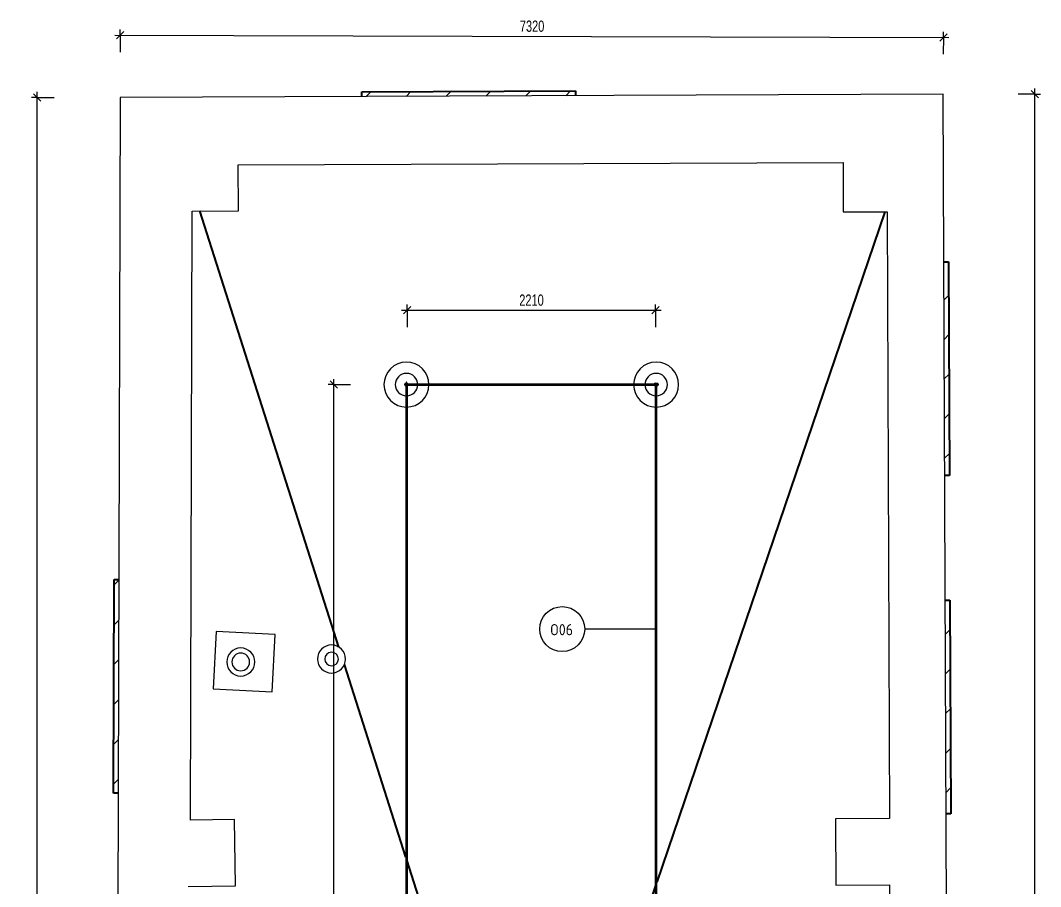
# Model space of a CAD drawing. Header units: millimetres. Extents: x 46521 to 262603, y -45352 to 20466.
# Drawn here: x 87114 to 96185, y -8004 to -298 of the extents above; entities that cross this region are included whole.
import ezdxf

# ---------------------------------------------------------------- set-up
doc = ezdxf.new("R2010")
doc.units = ezdxf.units.MM
for name, color, linetype, lineweight in [('A-ANNO-DIMS', 211, 'Continuous', 9), ('A-ANNO-DIMS-50', 211, 'Continuous', 9), ('A-FLOR-HRAL', 11, 'Continuous', 13), ('A-FLOR-HRAL-IDEN', 2, 'Continuous', 9), ('A-ROOF', 132, 'Continuous', 13), ('M-HVAC-CDFF', 50, 'Continuous', 13), ('Q-SPCQ', 91, 'Continuous', 13)]:
    doc.layers.add(name, color=color, linetype=linetype, lineweight=lineweight)
doc.styles.add('Arial_1', font='arial.ttf', dxfattribs={"width": 0.7, "height": 100})
doc.styles.add('ISOCPEUR', font='isocpeur.ttf', dxfattribs={"width": 0.9, "height": 100})
doc.dimstyles.new('Vnitřní_-_průhledné', dxfattribs={"dimscale": 304.8, "dimtxt": 102.02594, "dimasz": 0.213255, "dimexe": 0.164042, "dimexo": 0.0625, "dimgap": 0.032808, "dimtad": 1, "dimdec": 0, "dimrnd": 5, "dimzin": 0, "dimdsep": 46, "dimtxsty": 'Arial_1', "dimblk1": 'OBLIQUE', "dimblk2": 'OBLIQUE', "dimsah": 1, "dimcen": 0.09, "dimdle": 0.164042, "dimazin": 0, "dimtfac": 1, "dimtdec": 4, "dimtix": 1, "dimtmove": 0, "dimatfit": 3, "dimfxl": 0.492126, "dimfxlon": 1, "dimtvp": 1, "dimtolj": 1, "dimtzin": 0, "dimarcsym": 2})

# ---------------------------------------------------------------- blocks, each defined once
blk = doc.blocks.new('Zábradlí - Záchytný systém kotva-1301747-STŘECHA NÁVRH B')
at = {"layer": 'A-FLOR-HRAL', "flags": 128}
for points in [[(-17, -4), (-17.1, -4), (-17.3, -4), (-17.5, -4), (-17.6, -3.9), (-17.8, -3.9), (-17.9, -3.9), (-18.1, -3.8), (-18.2, -3.8), (-18.4, -3.7), (-18.5, -3.7), (-18.7, -3.6), (-18.8, -3.5), (-19, -3.5), (-19.1, -3.4), (-19.2, -3.3), (-19.4, -3.2), (-19.5, -3.1), (-19.6, -3), (-19.7, -2.9), (-19.8, -2.8), (-20, -2.7), (-20.1, -2.5), (-20.2, -2.4), (-20.3, -2.3), (-20.3, -2.2), (-20.4, -2), (-20.5, -1.9), (-20.6, -1.7), (-20.6, -1.6), (-20.7, -1.4), (-20.8, -1.3), (-20.8, -1.1), (-20.9, -1), (-20.9, -0.8), (-20.9, -0.7), (-20.9, -0.5), (-21, -0.4), (-21, -0.2), (-21, 0), (-21, 0.1), (-21, 0.3), (-21, 0.4), (-20.9, 0.6), (-20.9, 0.8), (-20.9, 0.9), (-20.8, 1.1), (-20.8, 1.2), (-20.7, 1.4), (-20.7, 1.5), (-20.6, 1.7), (-20.5, 1.8), (-20.5, 2), (-20.4, 2.1), (-20.3, 2.2), (-20.2, 2.4), (-20.1, 2.5), (-20, 2.6), (-19.9, 2.7), (-19.8, 2.8), (-19.7, 3), (-19.6, 3.1), (-19.4, 3.2), (-19.3, 3.3), (-19.2, 3.3), (-19, 3.4), (-18.9, 3.5), (-18.8, 3.6), (-18.6, 3.7), (-18.5, 3.7), (-18.3, 3.8), (-18.2, 3.8), (-18, 3.9), (-17.9, 3.9), (-17.7, 3.9), (-17.5, 4), (-17.4, 4), (-17.2, 4), (-17.1, 4), (-17, 4)], [(-17, 4), (-17, 4), (-16.9, 4), (-16.9, 4), (-16.8, 4), (-16.6, 4), (-16.5, 4), (-16.3, 4), (-16.1, 4), (-15.9, 4), (-15.6, 4), (-15.4, 4), (-15.1, 4), (-14.7, 4), (-14.4, 4), (-14, 4)], [(16.8, 4), (16.8, 4), (16.8, 4), (16.7, 4), (16.6, 4), (16.5, 4), (16.4, 4), (16.2, 4), (16, 4), (15.8, 4), (15.5, 4), (15.2, 4), (14.9, 4), (14.6, 4), (14.3, 4), (13.9, 4), (13.5, 4), (13.1, 4), (12.6, 4), (12.2, 4), (11.7, 4), (11.2, 4), (10.7, 4), (10.2, 4), (9.6, 4), (9.1, 4), (8.5, 4), (7.9, 4), (7.3, 4), (6.7, 4), (6.1, 4), (5.4, 4), (4.8, 4), (4.1, 4), (3.5, 4), (2.8, 4), (2.1, 4), (1.5, 4), (0.8, 4), (0.1, 4), (-0.6, 4), (-1.2, 4), (-1.9, 4), (-2.6, 4), (-3.2, 4), (-3.9, 4), (-4.6, 4), (-5.2, 4), (-5.9, 4), (-6.5, 4), (-7.1, 4), (-7.7, 4), (-8.3, 4), (-8.9, 4), (-9.5, 4), (-10, 4), (-10.6, 4), (-11.1, 4), (-11.6, 4), (-12.1, 4), (-12.5, 4), (-13, 4), (-13.4, 4), (-13.8, 4), (-14.2, 4), (-14.6, 4), (-14.9, 4), (-15.2, 4), (-15.5, 4), (-15.8, 4), (-16, 4), (-16.2, 4), (-16.4, 4), (-16.6, 4), (-16.7, 4), (-16.8, 4), (-16.9, 4), (-16.9, 4), (-17, 4), (-17, 4)], [(13.7, 4), (14.1, 4), (14.4, 4), (14.8, 4), (15.1, 4), (15.4, 4), (15.6, 4), (15.9, 4), (16.1, 4), (16.3, 4), (16.4, 4), (16.6, 4), (16.7, 4), (16.8, 4), (16.8, 4), (16.8, 4), (16.8, 4)], [(16.8, 4), (17, 4), (17.2, 4), (17.3, 4), (17.5, 4), (17.6, 3.9), (17.8, 3.9), (17.9, 3.9), (18.1, 3.8), (18.2, 3.8), (18.4, 3.7), (18.5, 3.6), (18.7, 3.6), (18.8, 3.5), (19, 3.4), (19.1, 3.3), (19.2, 3.2), (19.4, 3.1), (19.5, 3), (19.6, 2.9), (19.7, 2.8), (19.8, 2.7), (19.9, 2.6), (20, 2.4), (20.1, 2.3), (20.2, 2.2), (20.3, 2), (20.4, 1.9), (20.4, 1.7), (20.5, 1.6), (20.6, 1.5), (20.6, 1.3), (20.7, 1.2), (20.7, 1), (20.8, 0.8), (20.8, 0.7), (20.8, 0.5), (20.8, 0.4), (20.8, 0.2), (20.8, 0), (20.8, -0.1), (20.8, -0.3), (20.8, -0.4), (20.8, -0.6), (20.8, -0.7), (20.7, -0.9), (20.7, -1.1), (20.7, -1.2), (20.6, -1.4), (20.5, -1.5), (20.5, -1.7), (20.4, -1.8), (20.3, -1.9), (20.3, -2.1), (20.2, -2.2), (20.1, -2.3), (20, -2.5), (19.9, -2.6), (19.8, -2.7), (19.7, -2.8), (19.5, -2.9), (19.4, -3), (19.3, -3.1), (19.2, -3.2), (19, -3.3), (18.9, -3.4), (18.8, -3.5), (18.6, -3.6), (18.5, -3.6), (18.3, -3.7), (18.2, -3.8), (18, -3.8), (17.9, -3.9), (17.7, -3.9), (17.6, -3.9), (17.4, -4), (17.2, -4), (17.1, -4), (16.9, -4), (16.8, -4)], [(-13.8, -4), (-14.2, -4), (-14.6, -4), (-14.9, -4), (-15.2, -4), (-15.5, -4), (-15.8, -4), (-16, -4), (-16.2, -4), (-16.4, -4), (-16.6, -4), (-16.7, -4), (-16.8, -4), (-16.9, -4), (-16.9, -4), (-17, -4), (-17, -4)], [(-17, -4), (-17, -4), (-16.9, -4), (-16.9, -4), (-16.8, -4), (-16.6, -4), (-16.5, -4), (-16.3, -4), (-16.1, -4), (-15.9, -4), (-15.6, -4), (-15.4, -4), (-15.1, -4), (-14.7, -4), (-14.4, -4), (-14, -4), (-13.6, -4), (-13.2, -4), (-12.8, -4), (-12.3, -4), (-11.8, -4), (-11.4, -4), (-10.8, -4), (-10.3, -4), (-9.8, -4), (-9.2, -4), (-8.6, -4), (-8, -4), (-7.4, -4), (-6.8, -4), (-6.2, -4), (-5.6, -4), (-4.9, -4), (-4.3, -4), (-3.6, -4), (-2.9, -4), (-2.3, -4), (-1.6, -4), (-0.9, -4), (-0.3, -4), (0.4, -4), (1.1, -4), (1.8, -4), (2.4, -4), (3.1, -4), (3.8, -4), (4.4, -4), (5.1, -4), (5.7, -4), (6.3, -4), (7, -4), (7.6, -4), (8.2, -4), (8.8, -4), (9.3, -4), (9.9, -4), (10.4, -4), (10.9, -4), (11.4, -4), (11.9, -4), (12.4, -4), (12.8, -4), (13.3, -4), (13.7, -4), (14.1, -4), (14.4, -4), (14.8, -4), (15.1, -4), (15.4, -4), (15.6, -4), (15.9, -4), (16.1, -4), (16.3, -4), (16.4, -4), (16.6, -4), (16.7, -4), (16.8, -4), (16.8, -4), (16.8, -4), (16.8, -4)], [(16.8, -4), (16.8, -4), (16.8, -4), (16.7, -4), (16.6, -4), (16.5, -4), (16.4, -4), (16.2, -4), (16, -4), (15.8, -4), (15.5, -4), (15.2, -4), (14.9, -4), (14.6, -4), (14.3, -4), (13.9, -4)]]:
    blk.add_lwpolyline(points, dxfattribs=at)
at = {"layer": 'A-FLOR-HRAL'}
for radius in [200, 100]:
    blk.add_circle((0, 0), radius, dxfattribs=at)
for radius, start, end in [(15, 109.63434, 160.36566), (12, 114.81717, 155.18283), (10, 120, 150), (15, 15.51549, 70.36566), (12, 19.66861, 65.18283), (10, 23.82173, 60), (15, 199.63434, 344.53934), (12, 204.81717, 340.39993), (10, 210, 336.26052)]:
    blk.add_arc((0, 0), radius, start, end, dxfattribs=at)
blk = doc.blocks.new('Zábradlí - Záchytný systém kotva-V28-STŘECHA NÁVRH B')
at = {"layer": 'A-FLOR-HRAL', "flags": 128}
for points in [[(-17, -4), (-17.1, -4), (-17.3, -4), (-17.5, -4), (-17.6, -3.9), (-17.8, -3.9), (-17.9, -3.9), (-18.1, -3.8), (-18.2, -3.8), (-18.4, -3.7), (-18.5, -3.7), (-18.7, -3.6), (-18.8, -3.5), (-19, -3.5), (-19.1, -3.4), (-19.2, -3.3), (-19.4, -3.2), (-19.5, -3.1), (-19.6, -3), (-19.7, -2.9), (-19.8, -2.8), (-20, -2.7), (-20.1, -2.5), (-20.2, -2.4), (-20.3, -2.3), (-20.3, -2.2), (-20.4, -2), (-20.5, -1.9), (-20.6, -1.7), (-20.6, -1.6), (-20.7, -1.4), (-20.8, -1.3), (-20.8, -1.1), (-20.9, -1), (-20.9, -0.8), (-20.9, -0.7), (-20.9, -0.5), (-21, -0.4), (-21, -0.2), (-21, 0), (-21, 0.1), (-21, 0.3), (-21, 0.4), (-20.9, 0.6), (-20.9, 0.8), (-20.9, 0.9), (-20.8, 1.1), (-20.8, 1.2), (-20.7, 1.4), (-20.7, 1.5), (-20.6, 1.7), (-20.5, 1.8), (-20.5, 2), (-20.4, 2.1), (-20.3, 2.2), (-20.2, 2.4), (-20.1, 2.5), (-20, 2.6), (-19.9, 2.7), (-19.8, 2.8), (-19.7, 3), (-19.6, 3.1), (-19.4, 3.2), (-19.3, 3.3), (-19.2, 3.3), (-19, 3.4), (-18.9, 3.5), (-18.8, 3.6), (-18.6, 3.7), (-18.5, 3.7), (-18.3, 3.8), (-18.2, 3.8), (-18, 3.9), (-17.9, 3.9), (-17.7, 3.9), (-17.5, 4), (-17.4, 4), (-17.2, 4), (-17.1, 4), (-17, 4)], [(-17, 4), (-17, 4), (-16.9, 4), (-16.9, 4), (-16.8, 4), (-16.6, 4), (-16.5, 4), (-16.3, 4), (-16.1, 4), (-15.9, 4), (-15.6, 4), (-15.4, 4), (-15.1, 4), (-14.7, 4), (-14.4, 4), (-14, 4)], [(16.8, 4), (16.8, 4), (16.8, 4), (16.7, 4), (16.6, 4), (16.5, 4), (16.4, 4), (16.2, 4), (16, 4), (15.8, 4), (15.5, 4), (15.2, 4), (14.9, 4), (14.6, 4), (14.3, 4), (13.9, 4), (13.5, 4), (13.1, 4), (12.6, 4), (12.2, 4), (11.7, 4), (11.2, 4), (10.7, 4), (10.2, 4), (9.6, 4), (9.1, 4), (8.5, 4), (7.9, 4), (7.3, 4), (6.7, 4), (6.1, 4), (5.4, 4), (4.8, 4), (4.1, 4), (3.5, 4), (2.8, 4), (2.1, 4), (1.5, 4), (0.8, 4), (0.1, 4), (-0.6, 4), (-1.2, 4), (-1.9, 4), (-2.6, 4), (-3.2, 4), (-3.9, 4), (-4.6, 4), (-5.2, 4), (-5.9, 4), (-6.5, 4), (-7.1, 4), (-7.7, 4), (-8.3, 4), (-8.9, 4), (-9.5, 4), (-10, 4), (-10.6, 4), (-11.1, 4), (-11.6, 4), (-12.1, 4), (-12.5, 4), (-13, 4), (-13.4, 4), (-13.8, 4), (-14.2, 4), (-14.6, 4), (-14.9, 4), (-15.2, 4), (-15.5, 4), (-15.8, 4), (-16, 4), (-16.2, 4), (-16.4, 4), (-16.6, 4), (-16.7, 4), (-16.8, 4), (-16.9, 4), (-16.9, 4), (-17, 4), (-17, 4)], [(13.7, 4), (14.1, 4), (14.4, 4), (14.8, 4), (15.1, 4), (15.4, 4), (15.6, 4), (15.9, 4), (16.1, 4), (16.3, 4), (16.4, 4), (16.6, 4), (16.7, 4), (16.8, 4), (16.8, 4), (16.8, 4), (16.8, 4)], [(16.8, 4), (17, 4), (17.2, 4), (17.3, 4), (17.5, 4), (17.6, 3.9), (17.8, 3.9), (17.9, 3.9), (18.1, 3.8), (18.2, 3.8), (18.4, 3.7), (18.5, 3.6), (18.7, 3.6), (18.8, 3.5), (19, 3.4), (19.1, 3.3), (19.2, 3.2), (19.4, 3.1), (19.5, 3), (19.6, 2.9), (19.7, 2.8), (19.8, 2.7), (19.9, 2.6), (20, 2.4), (20.1, 2.3), (20.2, 2.2), (20.3, 2), (20.4, 1.9), (20.4, 1.7), (20.5, 1.6), (20.6, 1.5), (20.6, 1.3), (20.7, 1.2), (20.7, 1), (20.8, 0.8), (20.8, 0.7), (20.8, 0.5), (20.8, 0.4), (20.8, 0.2), (20.8, 0), (20.8, -0.1), (20.8, -0.3), (20.8, -0.4), (20.8, -0.6), (20.8, -0.7), (20.7, -0.9), (20.7, -1.1), (20.7, -1.2), (20.6, -1.4), (20.5, -1.5), (20.5, -1.7), (20.4, -1.8), (20.3, -1.9), (20.3, -2.1), (20.2, -2.2), (20.1, -2.3), (20, -2.5), (19.9, -2.6), (19.8, -2.7), (19.7, -2.8), (19.5, -2.9), (19.4, -3), (19.3, -3.1), (19.2, -3.2), (19, -3.3), (18.9, -3.4), (18.8, -3.5), (18.6, -3.6), (18.5, -3.6), (18.3, -3.7), (18.2, -3.8), (18, -3.8), (17.9, -3.9), (17.7, -3.9), (17.6, -3.9), (17.4, -4), (17.2, -4), (17.1, -4), (16.9, -4), (16.8, -4)], [(-13.8, -4), (-14.2, -4), (-14.6, -4), (-14.9, -4), (-15.2, -4), (-15.5, -4), (-15.8, -4), (-16, -4), (-16.2, -4), (-16.4, -4), (-16.6, -4), (-16.7, -4), (-16.8, -4), (-16.9, -4), (-16.9, -4), (-17, -4), (-17, -4)], [(-17, -4), (-17, -4), (-16.9, -4), (-16.9, -4), (-16.8, -4), (-16.6, -4), (-16.5, -4), (-16.3, -4), (-16.1, -4), (-15.9, -4), (-15.6, -4), (-15.4, -4), (-15.1, -4), (-14.7, -4), (-14.4, -4), (-14, -4), (-13.6, -4), (-13.2, -4), (-12.8, -4), (-12.3, -4), (-11.8, -4), (-11.4, -4), (-10.8, -4), (-10.3, -4), (-9.8, -4), (-9.2, -4), (-8.6, -4), (-8, -4), (-7.4, -4), (-6.8, -4), (-6.2, -4), (-5.6, -4), (-4.9, -4), (-4.3, -4), (-3.6, -4), (-2.9, -4), (-2.3, -4), (-1.6, -4), (-0.9, -4), (-0.3, -4), (0.4, -4), (1.1, -4), (1.8, -4), (2.4, -4), (3.1, -4), (3.8, -4), (4.4, -4), (5.1, -4), (5.7, -4), (6.3, -4), (7, -4), (7.6, -4), (8.2, -4), (8.8, -4), (9.3, -4), (9.9, -4), (10.4, -4), (10.9, -4), (11.4, -4), (11.9, -4), (12.4, -4), (12.8, -4), (13.3, -4), (13.7, -4), (14.1, -4), (14.4, -4), (14.8, -4), (15.1, -4), (15.4, -4), (15.6, -4), (15.9, -4), (16.1, -4), (16.3, -4), (16.4, -4), (16.6, -4), (16.7, -4), (16.8, -4), (16.8, -4), (16.8, -4), (16.8, -4)], [(16.8, -4), (16.8, -4), (16.8, -4), (16.7, -4), (16.6, -4), (16.5, -4), (16.4, -4), (16.2, -4), (16, -4), (15.8, -4), (15.5, -4), (15.2, -4), (14.9, -4), (14.6, -4), (14.3, -4), (13.9, -4)]]:
    blk.add_lwpolyline(points, dxfattribs=at)
at = {"layer": 'A-FLOR-HRAL'}
for radius in [200, 100]:
    blk.add_circle((0, 0), radius, dxfattribs=at)
for radius, start, end in [(15, 109.63434, 159.74744), (12, 114.81717, 154.41005), (10, 120, 150), (15, 15.51549, 70.36566), (12, 19.66861, 65.18283), (10, 23.82173, 60), (15, 199.63434, 344.53934), (12, 204.81717, 340.39993), (10, 210, 336.26052)]:
    blk.add_arc((0, 0), radius, start, end, dxfattribs=at)
blk = doc.blocks.new('Zábradlí - Zábradlí-1237025-STŘECHA NÁVRH B')
at = {"extrusion": (0, 0, -1), "zscale": -1}
for name, p, rotation in [('Zábradlí - Záchytný systém kotva-V28-STŘECHA NÁVRH B', (-90546.6, -3538.3), 90), ('Zábradlí - Záchytný systém kotva-1301747-STŘECHA NÁVRH B', (-92766.6, -3538.3), 180)]:
    blk.add_blockref(name, p, dxfattribs=dict(at, rotation=rotation))
blk = doc.blocks.new('Typ horního madla - Horní madlo_Vnitřní_-1237027-STŘECHA NÁVRH B')
at = {"layer": 'A-FLOR-HRAL'}
for p, q in [((90542.6, -3533.3), (90541.6, -3533.3)), ((90541.6, -3533.3), (90541.6, -9664.3)), ((92771.6, -3533.3), (90550.6, -3533.3)), ((92771.6, -3534.4), (92771.6, -3533.3)), ((90551.6, -3543.3), (92761.6, -3543.3)), ((90551.6, -9664.3), (90551.6, -3543.3)), ((92761.6, -3543.3), (92761.6, -9664.4)), ((92771.6, -9664.4), (92771.6, -3542.4))]:
    blk.add_line(p, q, dxfattribs=at)
for points, knots in [([(90541.6, -3533.3), (90541.6, -3533.3), (90541.7, -3533.4), (90541.9, -3533.7), (90542.1, -3533.9), (90542.2, -3534)], [0, 0, 0, 0, 0.0833333, 0.125, 0.1666667, 0.1666667, 0.1666667, 0.1666667]), ([(92771.6, -3533.3), (92771.6, -3533.3), (92771.5, -3533.4), (92771.2, -3533.7), (92771, -3533.9), (92770.9, -3534)], [0, 0, 0, 0, 0.0833333, 0.125, 0.1666667, 0.1666667, 0.1666667, 0.1666667]), ([(90550.9, -3542.7), (90551, -3542.8), (90551.2, -3543), (90551.5, -3543.3), (90551.6, -3543.3), (90551.6, -3543.3)], [0.8333333, 0.8333333, 0.8333333, 0.8333333, 0.875, 0.9166667, 1, 1, 1, 1]), ([(92762.2, -3542.7), (92762.1, -3542.8), (92761.9, -3543), (92761.7, -3543.3), (92761.6, -3543.3), (92761.6, -3543.3)], [0.8333333, 0.8333333, 0.8333333, 0.8333333, 0.875, 0.9166667, 1, 1, 1, 1])]:
    blk.add_open_spline(points, degree=3, knots=knots, dxfattribs=at)
blk = doc.blocks.new('Typ horního madla - Horní madlo_Vnitřní_-V30-STŘECHA NÁVRH B')
at = {"layer": 'A-FLOR-HRAL'}
for p, q in [((90541.6, -3533.3), (90541.6, -9664.3)), ((90542.6, -3533.3), (90541.6, -3533.3)), ((92771.6, -3533.3), (90550.6, -3533.3)), ((92771.6, -3534.4), (92771.6, -3533.3)), ((90551.6, -3543.3), (90551.6, -9664.3)), ((92761.6, -3543.3), (90551.6, -3543.3)), ((92761.6, -9664.4), (92761.6, -3543.3)), ((92771.6, -9664.4), (92771.6, -3542.4))]:
    blk.add_line(p, q, dxfattribs=at)
blk = doc.blocks.new('parapet_ext - parapet_ext-V38-STŘECHA NÁVRH B')
at = {"layer": 'Q-SPCQ'}
h = blk.add_hatch(dxfattribs=at)
h.set_pattern_fill('FP_23', color=11, style=0, pattern_type=2)
h.set_pattern_definition([(315.152, (5989.77, 88261.3), (176.3071, 177.24504), [])])
h.paths.add_polyline_path([(-950, 258), (950, 258), (950, 300), (-950, 300), (-950, 284.1)])
at = {"layer": 'Q-SPCQ', "color": 241, "lineweight": 25}
for p, q in [((-950, 258), (-950, 300)), ((-950, 300), (950, 300)), ((950, 300), (950, 258))]:
    blk.add_line(p, q, dxfattribs=at)
blk = doc.blocks.new('parapet_ext - parapet_ext-V56-STŘECHA NÁVRH B')
at = {"layer": 'Q-SPCQ'}
h = blk.add_hatch(dxfattribs=at)
h.set_pattern_fill('FP_25', color=11, style=0, pattern_type=2)
h.set_pattern_definition([(134.774, (-3771.54, -95056.13), (-177.4726, -176.07804), [])])
h.paths.add_polyline_path([(950, 258), (950, 300), (-950, 300), (-950, 258), (696.4, 258)])
at = {"layer": 'Q-SPCQ', "color": 241, "lineweight": 25}
for p, q in [((-950, 258), (-950, 300)), ((-950, 300), (950, 300)), ((950, 300), (950, 258))]:
    blk.add_line(p, q, dxfattribs=at)
blk = doc.blocks.new('parapet_ext - parapet_ext-1802117-STŘECHA NÁVRH B')
at = {"layer": 'Q-SPCQ'}
h = blk.add_hatch(dxfattribs=at)
h.set_pattern_fill('FP_26', color=11, style=0, pattern_type=2)
h.set_pattern_definition([(314.774, (6781.54, 95056.13), (177.4726, 176.07804), [])])
h.paths.add_polyline_path([(-950, -258), (-950, -300), (950, -300), (950, -258), (-317.2, -258)])
at = {"layer": 'Q-SPCQ', "color": 241, "lineweight": 25}
for p, q in [((-950, -300), (-950, -258)), ((950, -258), (950, -300)), ((950, -300), (-950, -300))]:
    blk.add_line(p, q, dxfattribs=at)
blk = doc.blocks.new('parapet_ext - parapet_ext-V59-STŘECHA NÁVRH B')
at = {"layer": 'Q-SPCQ'}
h = blk.add_hatch(dxfattribs=at)
h.set_pattern_fill('FP_29', color=11, style=0, pattern_type=2)
h.set_pattern_definition([(44.78, (-91096.5, 1578.92), (-176.0966, 177.45416), [])])
h.paths.add_polyline_path([(-950, 258), (950, 258), (950, 300), (-950, 300), (-950, 277.8)])
at = {"layer": 'Q-SPCQ', "color": 241, "lineweight": 25}
for p, q in [((-950, 258), (-950, 300)), ((-950, 300), (950, 300)), ((950, 300), (950, 258))]:
    blk.add_line(p, q, dxfattribs=at)
blk = doc.blocks.new('Komín6 - Komín6-1996301-STŘECHA NÁVRH B')
at = {"layer": 'M-HVAC-CDFF'}
for radius, start, end in [(125, 0, 180), (125, 180, 0), (78.8, 0, 180), (78.8, 180, 0)]:
    blk.add_arc((0, 0), radius, start, end, dxfattribs=at)
blk = doc.blocks.new('Komín7 - Komín7-2004982-STŘECHA NÁVRH B')
at = {"layer": 'M-HVAC-CDFF'}
for radius, start, end in [(125, 0, 180), (125, 180, 0), (60.7, 0, 180), (60.7, 180, 0)]:
    blk.add_arc((0, 0), radius, start, end, dxfattribs=at)
blk = doc.blocks.new('DIMBLOCK19-STŘECHA NÁVRH B')
at = {"layer": 'A-ANNO-DIMS-50'}
for p, q in [((90501.6, -2876), (92811.6, -2876)), ((90551.6, -2876), (90551.6, -2826)), ((90551.6, -2876), (90551.6, -3026)), ((92761.6, -2876), (92761.6, -2826)), ((92761.6, -2876), (92761.6, -3026))]:
    blk.add_line(p, q, dxfattribs=at)
at = {"layer": 'A-ANNO-DIMS-50', "lineweight": 18}
for p, q in [((90551.6, -2876), (90519.1, -2908.5)), ((90551.6, -2876), (90584.1, -2843.5)), ((92761.6, -2876), (92729.1, -2908.5)), ((92761.6, -2876), (92794.1, -2843.5))]:
    blk.add_line(p, q, dxfattribs=at)
at = {"layer": 'A-ANNO-DIMS-50', "color": 0, "insert": (91549.8, -2736.2), "char_height": 100, "width": 256.164, "attachment_point": 1, "line_spacing_factor": 0.941778, "style": 'Arial_1'}
blk.add_mtext('2210', dxfattribs=at)
blk = doc.blocks.new('_Oblique')
at = {"color": 0, "linetype": 'ByBlock', "lineweight": -2}
blk.add_line((-0.5, -0.5), (0.5, 0.5), dxfattribs=at)
blk = doc.blocks.new('DIMBLOCK20-STŘECHA NÁVRH B')
at = {"layer": 'A-ANNO-DIMS-50', "lineweight": 18}
for p, q in [((89899.7, -3538.3), (89867.2, -3505.8)), ((89899.7, -3538.3), (89932.2, -3570.8)), ((89899.7, -15785.8), (89867.2, -15753.3)), ((89899.7, -15785.8), (89932.2, -15818.3))]:
    blk.add_line(p, q, dxfattribs=at)
at = {"layer": 'A-ANNO-DIMS-50'}
for p, q in [((89899.7, -15835.8), (89899.7, -3488.3)), ((89899.7, -3538.3), (89849.7, -3538.3)), ((89899.7, -3538.3), (90049.7, -3538.3)), ((89899.7, -15785.8), (89849.7, -15785.8)), ((89899.7, -15785.8), (90049.7, -15785.8))]:
    blk.add_line(p, q, dxfattribs=at)
at = {"layer": 'A-ANNO-DIMS-50', "color": 0, "insert": (89759.9, -9795.5), "char_height": 100, "width": 320.204, "attachment_point": 1, "rotation": 90, "line_spacing_factor": 0.941778, "style": 'Arial_1'}
blk.add_mtext('12250', dxfattribs=at)
blk = doc.blocks.new('Popis parapetu1 - Záchytný systém-1408882-STŘECHA NÁVRH B')
at = {"layer": 'A-FLOR-HRAL-IDEN'}
blk.add_circle((0, 0), 4, dxfattribs=at)
blk = doc.blocks.new('DIMBLOCK28-STŘECHA NÁVRH B')
at = {"layer": 'A-ANNO-DIMS-50'}
for p, q in [((96134.6, -17080.3), (96134.6, -904.9)), ((96134.6, -954.9), (95984.6, -954.9)), ((96134.6, -954.9), (96184.6, -954.9)), ((96134.6, -17030.3), (95984.6, -17030.3)), ((96134.6, -17030.3), (96184.6, -17030.3))]:
    blk.add_line(p, q, dxfattribs=at)
at = {"layer": 'A-ANNO-DIMS-50', "lineweight": 18}
for p, q in [((96134.6, -954.9), (96102.1, -922.4)), ((96134.6, -954.9), (96167.1, -987.4)), ((96134.6, -17030.3), (96102.1, -16997.8)), ((96134.6, -17030.3), (96167.1, -17062.8))]:
    blk.add_line(p, q, dxfattribs=at)
at = {"layer": 'A-ANNO-DIMS-50', "color": 0, "insert": (95994.8, -9126.1), "char_height": 100, "width": 320.204, "attachment_point": 1, "rotation": 90, "line_spacing_factor": 0.941778, "style": 'Arial_1'}
blk.add_mtext('16075', dxfattribs=at)
blk = doc.blocks.new('DIMBLOCK29-STŘECHA NÁVRH B')
at = {"layer": 'A-ANNO-DIMS-50'}
for p, q in [((87264.3, -983), (87214.3, -983)), ((87264.3, -17080.3), (87264.3, -933)), ((87264.3, -983), (87414.3, -983)), ((87264.3, -17030.3), (87114.3, -17030.3)), ((87264.3, -17030.3), (87314.3, -17030.3))]:
    blk.add_line(p, q, dxfattribs=at)
at = {"layer": 'A-ANNO-DIMS-50', "lineweight": 18}
for p, q in [((87264.3, -983), (87231.8, -950.5)), ((87264.3, -983), (87296.8, -1015.5)), ((87264.3, -17030.3), (87231.8, -16997.8)), ((87264.3, -17030.3), (87296.8, -17062.8))]:
    blk.add_line(p, q, dxfattribs=at)
at = {"layer": 'A-ANNO-DIMS-50', "color": 0, "insert": (87124.5, -9140.1), "char_height": 100, "width": 320.204, "attachment_point": 1, "rotation": 90, "line_spacing_factor": 0.941778, "style": 'Arial_1'}
blk.add_mtext('16045', dxfattribs=at)
blk = doc.blocks.new('DIMBLOCK30-STŘECHA NÁVRH B')
at = {"layer": 'A-ANNO-DIMS-50'}
for p, q in [((87952.5, -429.1), (95370, -448.8)), ((88002.5, -429.2), (88002.1, -579.2)), ((88002.5, -429.2), (88002.6, -379.2)), ((95320, -448.7), (95319.6, -598.7)), ((95320, -448.7), (95320.1, -398.7))]:
    blk.add_line(p, q, dxfattribs=at)
at = {"layer": 'A-ANNO-DIMS-50', "lineweight": 18}
for p, q in [((88002.5, -429.2), (87969.9, -461.7)), ((88002.5, -429.2), (88035.1, -396.8)), ((95320, -448.7), (95287.4, -481.1)), ((95320, -448.7), (95352.6, -416.3))]:
    blk.add_line(p, q, dxfattribs=at)
at = {"layer": 'A-ANNO-DIMS-50', "color": 0, "insert": (91554.9, -298.8), "char_height": 100, "width": 256.164, "attachment_point": 1, "rotation": 359.84786, "line_spacing_factor": 0.941778, "style": 'Arial_1'}
blk.add_mtext('7320', dxfattribs=at)

msp = doc.modelspace()

# ---------------------------------------------------------------- linework, layer by layer
at = {"layer": 'A-FLOR-HRAL-IDEN'}
msp.add_line((92766.6, -5712.7), (92131.6, -5712.7), dxfattribs=at)
at = {"layer": 'A-ROOF', "color": 11}
for p, q in [((88001, -983), (87958.5, -16988.4)), ((95318.6, -954.9), (88001, -983)), ((95381.8, -16988.4), (95318.6, -954.9)), ((89050.4, -1582), (94428, -1561.4)), ((89051.9, -1992), (89050.4, -1582)), ((94428, -1561.4), (94429.7, -2001.4)), ((88626.9, -7414), (88641.3, -1993.6)), ((88641.3, -1993.6), (89051.9, -1992)), ((94429.7, -2001.4), (94819.7, -1999.9)), ((94819.7, -1999.9), (94841, -7398.7)), ((89016.9, -7407.2), (88626.9, -7414)), ((89027.2, -7997.1), (89016.9, -7407.2)), ((94841, -7398.7), (94361, -7400.6)), ((94361, -7400.6), (94363.4, -7990.7)), ((88605.4, -8004.4), (89027.2, -7997.1)), ((94363.4, -7990.7), (94841.7, -7988.7)), ((94841.7, -7988.7), (94852.8, -10398.7))]:
    msp.add_line(p, q, dxfattribs=at)
at = {"layer": 'A-ROOF', "color": 31, "lineweight": 25}
for p, q in [((89945.6, -5874), (88708.5, -1993.3)), ((94800.9, -1999.9), (92771.6, -7964)), ((90541.6, -7743.4), (89994.6, -6027.5)), ((91656.6, -11240.8), (90551.6, -7774.7)), ((92761.6, -7993.4), (91656.6, -11240.8))]:
    msp.add_line(p, q, dxfattribs=at)
at = {"layer": 'A-ROOF'}
for p, q in [((88853.9, -5735), (88827.2, -6244.5)), ((89379.2, -5762.6), (88853.9, -5735)), ((89352.5, -6272), (89379.2, -5762.6)), ((88827.2, -6244.5), (89352.5, -6272))]:
    msp.add_line(p, q, dxfattribs=at)

# ---------------------------------------------------------------- block references
at = {"layer": 'A-FLOR-HRAL'}
for name in ['Zábradlí - Zábradlí-1237025-STŘECHA NÁVRH B', 'Typ horního madla - Horní madlo_Vnitřní_-1237027-STŘECHA NÁVRH B', 'Typ horního madla - Horní madlo_Vnitřní_-V30-STŘECHA NÁVRH B']:
    msp.add_blockref(name, (0, 0), dxfattribs=at)
at = {"layer": 'A-FLOR-HRAL-IDEN', "xscale": 49.99999999999998, "yscale": 49.99999999999998, "zscale": 49.99999999999998}
msp.add_blockref('Popis parapetu1 - Záchytný systém-1408882-STŘECHA NÁVRH B', (91931.6, -5712.7), dxfattribs=at)
at = {"layer": 'M-HVAC-CDFF'}
for name, p in [('Komín6 - Komín6-1996301-STŘECHA NÁVRH B', (89073.6, -6005.9)), ('Komín7 - Komín7-2004982-STŘECHA NÁVRH B', (89880.4, -5979.4))]:
    msp.add_blockref(name, p, dxfattribs=at)
at = {"layer": 'Q-SPCQ', "color": 241, "lineweight": 25}
for name, p, rotation in [('parapet_ext - parapet_ext-V59-STŘECHA NÁVRH B', (91101.9, -1229.1), 0.21999999999853), ('parapet_ext - parapet_ext-V56-STŘECHA NÁVRH B', (95070.3, -3396.9), 270.2258193046581), ('parapet_ext - parapet_ext-V38-STŘECHA NÁVRH B', (88245.1, -6224.1), 89.84786431105702), ('parapet_ext - parapet_ext-1802117-STŘECHA NÁVRH B', (95082.1, -6406.8), 90.22581930465813)]:
    msp.add_blockref(name, p, dxfattribs=dict(at, rotation=rotation))

# ---------------------------------------------------------------- dimensions: what is measured, and where the dimension line sits
at = {"layer": 'A-ANNO-DIMS'}
for base, p1, p2, angle, override, picture, middle in [((95320, -448.7), (88002.1, -579.2), (95319.6, -598.7), 359.84786, {"dimpost": '<>', "dimfxl": 7317.528903}, 'DIMBLOCK30-STŘECHA NÁVRH B', (91661.4, -377.9)), ((96134.6, -954.9), (95984.6, -17030.3), (95984.6, -954.9), 90, {"dimpost": '<>', "dimfxl": 16075.41314}, 'DIMBLOCK28-STŘECHA NÁVRH B', (96073.6, -8992.6)), ((87264.3, -983), (87114.3, -17030.3), (87414.3, -983), 90, {"dimpost": '<>', "dimfxl": 16050.119285}, 'DIMBLOCK29-STŘECHA NÁVRH B', (87203.2, -9006.7)), ((89899.7478145, -3538.3434043), (90049.7478145, -15785.8434043), (90049.7478145, -3538.3434043), 90, {"dimpost": '<>', "dimfxl": 12247.5}, 'DIMBLOCK20-STŘECHA NÁVRH B', (89838.6905155, -9662.0934043))]:
    dim = msp.add_linear_dim(base=base, p1=p1, p2=p2, angle=angle, dimstyle='Vnitřní_-_průhledné', override=override, dxfattribs=at)
    dim.commit()
    dim.dimension.update_dxf_attribs({"geometry": picture, "text_midpoint": middle})
dim = msp.add_linear_dim(base=(92761.6, -2876), p1=(90551.6, -3026), p2=(92761.6, -3026), dimstyle='Vnitřní_-_průhledné', override={"dimpost": '<>', "dimfxl": 2210}, dxfattribs=at)
dim.commit()
dim.dimension.update_dxf_attribs({"geometry": 'DIMBLOCK19-STŘECHA NÁVRH B', "text_midpoint": (91656.6, -2814.9)})

# ---------------------------------------------------------------- next in the draw order: texts
at = {"layer": 'A-FLOR-HRAL-IDEN', "insert": (91823.5, -5668.5), "char_height": 100, "width": 248.924, "attachment_point": 1, "style": 'ISOCPEUR', "bg_fill": 3, "box_fill_scale": 1.25, "bg_fill_color": 256, "bg_fill_true_color": 13158600, "bg_fill_transparency": 0}
msp.add_mtext('O06', dxfattribs=at)

doc.saveas('drawing.dxf')
